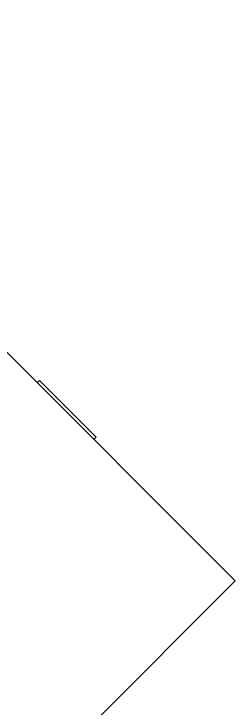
# Model space of a CAD drawing. Header units: millimetres. Extents: x 16604 to 36223, y 4309 to 8014.
# Drawn here: x 19493.417 to 19494.109, y 5305.928 to 5308.097 of the extents above; entities that cross this region are included whole.
import ezdxf

# ---------------------------------------------------------------- set-up
doc = ezdxf.new("R2010")
doc.units = ezdxf.units.MM
doc.layers.get('0').update_dxf_attribs({"lineweight": 35})

msp = doc.modelspace()

# ---------------------------------------------------------------- linework, layer by layer
at = {"color": 7, "linetype": 'Continuous', "lineweight": 25}
for p, q in [((19489.1593, 5311.2751), (19494.109, 5306.3253)), ((19493.4974, 5306.9511), (19493.4903, 5306.944)), ((19493.6741, 5306.7743), (19493.4974, 5306.9511)), ((19493.6741, 5306.7743), (19493.6671, 5306.7673)), ((19494.109, 5306.3253), (19489.1593, 5301.3756))]:
    msp.add_line(p, q, dxfattribs=at)

doc.saveas('drawing.dxf')
